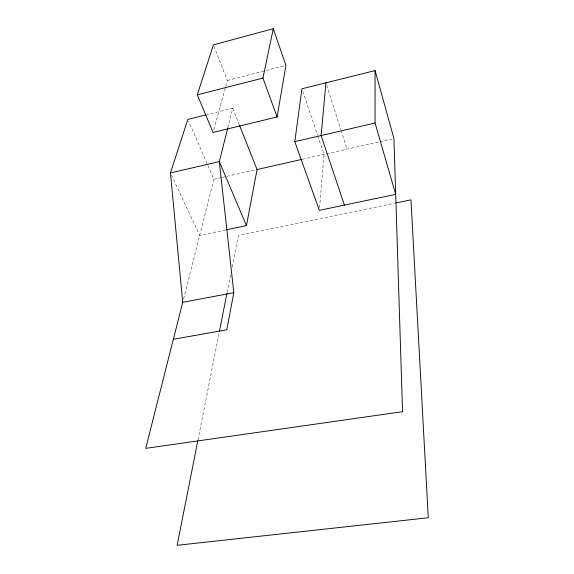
<?xml version="1.0" encoding="UTF-8"?>
<svg xmlns="http://www.w3.org/2000/svg" width="574" height="574" viewBox="0 0 574 574"><rect width="100%" height="100%" fill="white"/><g stroke="black" fill="none" stroke-linecap="round" stroke-linejoin="round"><path stroke-width="0.43" stroke-dasharray="2.87 2.15" d="M319.575 207.68L324.03 154.363L317.788 135.873M197.965 439.985L219.297 332.045M227.096 292.553L230.569 275.003M232.126 267.104L238.368 235.505L394.324 203.282M227.77 128.045L232.757 108.256L206.848 114.678M183.608 298.846L213.915 179.296L188.566 121.028M213.779 129.875L225.489 87.284M225.726 86.43L227.369 80.468L214.052 46.516M227.369 80.468L285.917 65.414M213.915 179.296L221.679 177.538M222.54 177.337L225.991 176.562M226.852 176.362L257.044 169.531M302.283 159.285L325.738 153.983M326.584 153.789L379.163 141.886M380.031 141.685L392.2 138.937M225.682 229.944L199.695 235.383L171.583 175.357M232.757 108.256L239.322 124.816M302.749 91.316L317.508 135.026M326.735 85.375L340.784 129.602M341.056 130.456L347.005 149.168"/><path stroke-width="0.86" d="M375.059 123.008L375.073 70.609L301.895 88.791L294.799 141.663L319.352 210.342L395.701 194.371L375.059 123.008L294.799 141.663M325.924 82.821L321.11 135.55L344.4 205.105M277.106 116.967L285.917 65.414L273.296 28.7L213.399 44.858L197.291 94.818L213.076 132.436L277.106 116.967L262.935 78.086L273.296 28.7M227.77 128.045L219.311 161.603L233.819 292.683L226.816 329.806L173.362 339.27M226.551 229.765L246.468 225.596L257.044 169.531L239.645 125.649M197.793 440.868L177.158 545.3L428.29 517.755L410.97 199.845L396.074 202.923M219.469 331.169L226.924 293.429M205.987 114.893L187.849 119.385L170.449 172.925L182.726 302.319L145.71 448.359L402.546 411.687L393.936 138.542L375.073 70.609M197.291 94.818L262.935 78.086M170.449 172.925L219.311 161.603L246.468 225.596M257.044 169.531L301.415 159.486M182.726 302.319L233.819 292.683"/></g></svg>
